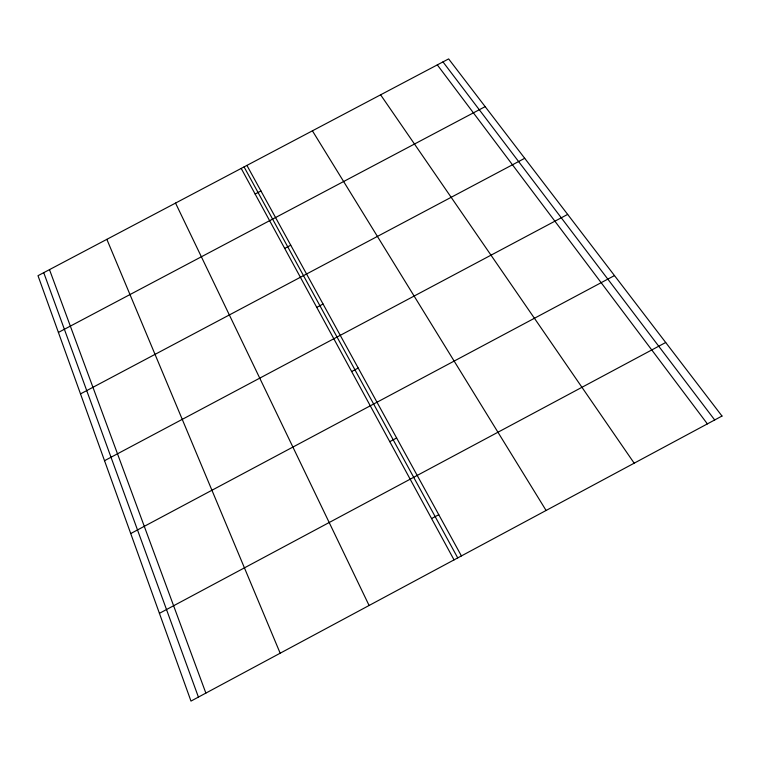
<?xml version="1.0" encoding="UTF-8"?>
<svg xmlns="http://www.w3.org/2000/svg" width="760" height="760" viewBox="0 0 760 760"><rect width="100%" height="100%" fill="white"/><g stroke="black" fill="none" stroke-linecap="round" stroke-linejoin="round"><path stroke-width="1.14" d="M159.419 613.339L665.712 342.494M431.575 518.558L438.776 514.7M130.73 533.558L614.479 275.576M389.766 441.655L396.634 437.978M316.758 307.363L323.057 304.019M104.528 460.693L567.663 214.405M351.652 371.545L358.216 368.04M255.141 194.037L260.955 190.959M58.406 332.433L485.174 106.628M284.696 248.397L290.748 245.195M80.503 393.898L524.714 158.298M442.976 61.893L714.694 419.966M437.313 64.885L707.38 423.89M380.608 94.819L634.182 463.182M312.417 130.825L546.098 510.464M246.915 165.405L461.415 555.921M244.065 166.905L457.729 557.897M241.205 168.416L454.043 559.883M175.541 203.082L369.094 605.482M106.856 239.343L280.174 653.211M49.486 269.629L205.865 693.101M43.747 272.659L198.417 697.1M722 416.043L190.978 701.091L38 275.69L448.637 58.909L722 416.043"/></g></svg>
